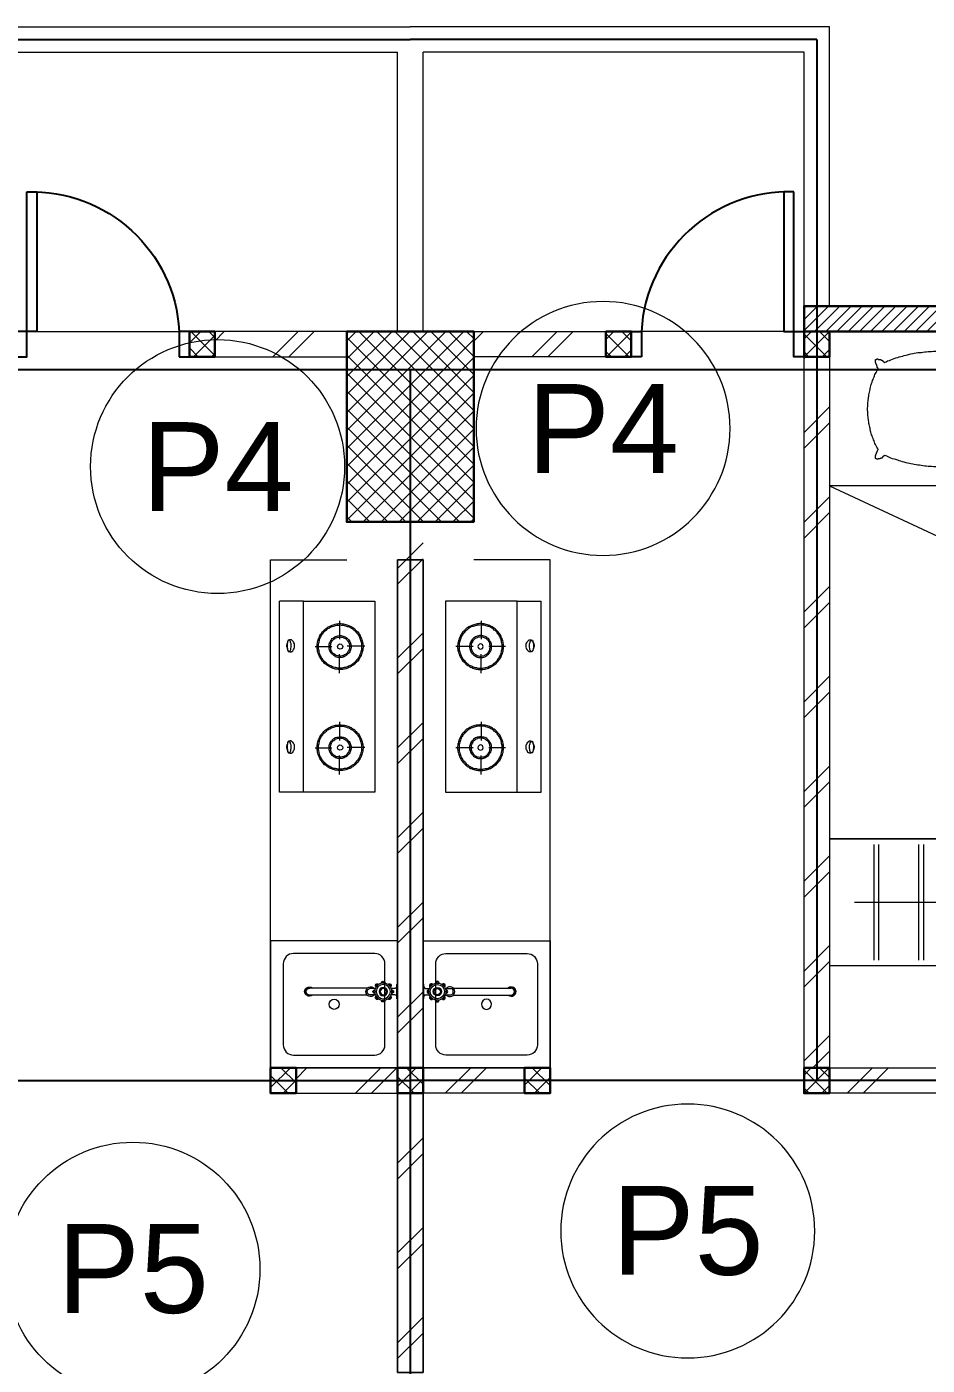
# Model space of a CAD drawing. Header units: millimetres. Extents: x -108 to 357, y -17 to 192.
# Drawn here: x 38.44 to 41.98, y 142.04 to 147.31 of the extents above; entities that cross this region are included whole.
import ezdxf
from ezdxf.enums import TextEntityAlignment as Align

# ---------------------------------------------------------------- set-up
doc = ezdxf.new("R2010")
doc.units = ezdxf.units.MM
for name, color, linetype, lineweight in [('ars', 11, 'Continuous', 0), ('ars @ 1', 11, 'Continuous', 0), ('KOL', 1, 'Continuous', 30), ('KOLOM', 4, 'Continuous', 9), ('lan', 7, 'Continuous', 15), ('NOT', 7, 'Continuous', 20), ('SANITAIR', 15, 'Continuous', 9), ('tem', 5, 'Continuous', 20)]:
    doc.layers.add(name, color=color, linetype=linetype, lineweight=lineweight)
doc.layers.add('as', color=1, linetype='Continuous', plot=False)
doc.layers.add('Kusen', color=30, linetype='Continuous')
doc.styles.add('S', font='simplex', dxfattribs={"width": 0.75})
doc.styles.get("Standard").update_dxf_attribs({"font": 'arial.ttf'})
pattern_1 = [(45, (1565.66095, -404.5532), (-0.176776695, 0.176776695), []), (45, (1565.72345, -404.5532), (-0.176776695, 0.176776695), [])]

# ---------------------------------------------------------------- blocks, each defined once
blk = doc.blocks.new('K 10.10')
at = {"layer": 'ars'}
h = blk.add_hatch(dxfattribs=at)
h.set_pattern_fill('_USER', color=256, scale=0.05, angle=45, double=1, pattern_type=0)
h.set_pattern_definition([(45, (0, 0), (-0.035355339, 0.035355339), []), (135, (0, 0), (-0.035355339, -0.035355339), [])])
h.paths.add_polyline_path([(1560.5383, 1380.4069), (1560.6383, 1380.4069), (1560.6383, 1380.5069), (1560.5383, 1380.5069)])
at = {"layer": 'KOL'}
blk.add_lwpolyline([(1560.5383, 1380.4069), (1560.6383, 1380.4069), (1560.6383, 1380.5069), (1560.5383, 1380.5069)], close=True, dxfattribs=at)
blk = doc.blocks.new('P.60')
at = {"layer": 'Kusen'}
for points in [[(1472.8348, 997.5354), (1472.8748, 997.5354), (1472.8748, 997.4354), (1472.8348, 997.4354)], [(1473.4748, 997.5354), (1473.5148, 997.5354), (1473.5148, 997.4354), (1473.4748, 997.4354)], [(1472.8748, 996.8854), (1472.9148, 996.8854), (1472.9148, 997.4354), (1472.8748, 997.4354)]]:
    blk.add_lwpolyline(points, close=True, dxfattribs=at)
blk.add_arc((1472.8948, 997.4658), 0.5808, 268.0266, 356.9943, dxfattribs=at)
blk = doc.blocks.new('KRAN DPR ATAS')
for p, q in [((-0.0289, 0), (0.0289, 0)), ((-0.0289, 0), (-0.0289, -0.0021)), ((0.0289, 0), (0.0289, -0.0021)), ((-0.0275, -0.0035), (0.0275, -0.0035)), ((-0.0127, -0.0092), (-0.0127, -0.0252)), ((0.0127, -0.0092), (0.0127, -0.0252)), ((-0.0127, -0.0877), (-0.0127, -0.1101)), ((0.0127, -0.0877), (0.0127, -0.1101)), ((-0.014, -0.1188), (-0.014, -0.3457)), ((0.014, -0.1188), (0.014, -0.3457))]:
    blk.add_line(p, q)
for radius in [0.0338, 0.0279, 0.0166, 0.0138, 0.0123]:
    blk.add_circle((0, -0.0564), radius)
for centre, radius, start, end in [((-0.0338, -0.0564), 0.00706, 84.002, 275.998), ((-0.0315, -0.0564), 0.00706, 103.1189, 256.8811), ((-0.0239, -0.0326), 0.00706, 39.002, 230.998), ((-0.0222, -0.0342), 0.00706, 58.1189, 211.8811), ((-0.0275, -0.0021), 0.00141, 180, 270), ((-0.0183, -0.0092), 0.00564, 0, 90), ((-0.0009, -0.0214), 0.00884, 254.902, 254.902), ((0, -0.0227), 0.00706, 354.002, 185.998), ((0, -0.025), 0.00706, 13.1189, 166.8811), ((0.0183, -0.0092), 0.00564, 90, 180), ((0.0239, -0.0326), 0.00706, 309.002, 140.998), ((0.0222, -0.0342), 0.00706, 328.1189, 121.8811), ((0.0275, -0.0021), 0.00141, 270, 0), ((0.0338, -0.0564), 0.00706, 264.002, 95.998), ((0.0315, -0.0564), 0.00706, 283.1189, 76.8811), ((-0.0239, -0.0803), 0.00706, 129.002, 320.998), ((-0.0222, -0.0787), 0.00706, 148.1189, 301.8811), ((0, -0.1058), 0.0191, 134.711, 45.289), ((0, -0.0902), 0.00706, 174.002, 5.998), ((0, -0.0879), 0.00706, 193.1189, 346.8811), ((0.0239, -0.0803), 0.00706, 219.002, 50.998), ((0.0222, -0.0787), 0.00706, 238.1189, 31.8811), ((0, -0.1058), 0.0134, 198.6717, 270), ((0, -0.1058), 0.0134, 270, 341.3283), ((0, -0.3457), 0.0178, 141.8277, 38.1723), ((0, -0.3484), 0.0178, 175.6641, 4.3359), ((0, -0.3457), 0.014, 180, 0)]:
    blk.add_arc(centre, radius, start, end)
blk = doc.blocks.new('KOMPOR')
for points in [[(0, 0.3765), (0, -0.3765)], [(0.0944, 0.3765), (0, 0.3765)], [(0.3765, 0.3765), (0.0944, 0.3765)], [(0.0944, 0.3765), (0.0944, -0.3765)], [(0.3765, -0.3765), (0.3765, 0.3765)], [(0.2385, 0.2906), (0.2337, 0.2906), (0.23, 0.2906), (0.2252, 0.2893), (0.2203, 0.2893), (0.2167, 0.2881), (0.2119, 0.2869), (0.2082, 0.2857), (0.2034, 0.2833), (0.1998, 0.2821), (0.1961, 0.2797), (0.1925, 0.2772), (0.1889, 0.276), (0.1852, 0.2724), (0.1816, 0.27), (0.178, 0.2676), (0.1755, 0.2639), (0.1719, 0.2615), (0.1695, 0.2579), (0.1671, 0.2542), (0.1634, 0.2506), (0.1622, 0.247), (0.1598, 0.2433), (0.1574, 0.2397), (0.1562, 0.2361), (0.1538, 0.2312), (0.1525, 0.2276), (0.1513, 0.2228), (0.1501, 0.2191), (0.1501, 0.2143), (0.1489, 0.2094), (0.1489, 0.2058), (0.1489, 0.201), (0.1489, 0.1961), (0.1489, 0.1913), (0.1501, 0.1864), (0.1501, 0.1828), (0.1513, 0.178), (0.1525, 0.1743), (0.1538, 0.1695), (0.1562, 0.1659), (0.1574, 0.161), (0.1598, 0.1574), (0.1622, 0.1538), (0.1634, 0.1501), (0.1671, 0.1465), (0.1695, 0.1429), (0.1719, 0.1404), (0.1755, 0.1368), (0.178, 0.1344), (0.1816, 0.1308), (0.1852, 0.1283), (0.1889, 0.1259), (0.1925, 0.1235), (0.1961, 0.1211), (0.1998, 0.1199), (0.2034, 0.1174), (0.2082, 0.1162), (0.2119, 0.115), (0.2167, 0.1138), (0.2203, 0.1126), (0.2252, 0.1114), (0.23, 0.1114), (0.2337, 0.1102), (0.2385, 0.1102), (0.2433, 0.1102), (0.2482, 0.1114), (0.253, 0.1114), (0.2567, 0.1126), (0.2615, 0.1138), (0.2651, 0.115), (0.27, 0.1162), (0.2736, 0.1174), (0.2785, 0.1199), (0.2821, 0.1211), (0.2857, 0.1235), (0.2893, 0.1259), (0.293, 0.1283), (0.2966, 0.1308), (0.299, 0.1344), (0.3027, 0.1368), (0.3051, 0.1404), (0.3087, 0.1429), (0.3111, 0.1465), (0.3136, 0.1501), (0.316, 0.1538), (0.3184, 0.1574), (0.3196, 0.161), (0.322, 0.1659), (0.3232, 0.1695), (0.3245, 0.1743), (0.3257, 0.178), (0.3269, 0.1828), (0.3281, 0.1864), (0.3281, 0.1913), (0.3293, 0.1961), (0.3293, 0.201), (0.3293, 0.2058), (0.3281, 0.2094), (0.3281, 0.2143), (0.3269, 0.2191), (0.3257, 0.2228), (0.3245, 0.2276), (0.3232, 0.2312), (0.322, 0.2361), (0.3196, 0.2397), (0.3184, 0.2433), (0.316, 0.247), (0.3136, 0.2506), (0.3111, 0.2542), (0.3087, 0.2579), (0.3051, 0.2615), (0.3027, 0.2639), (0.299, 0.2676), (0.2966, 0.27), (0.293, 0.2724), (0.2893, 0.276), (0.2857, 0.2772), (0.2821, 0.2797), (0.2785, 0.2821), (0.2736, 0.2833), (0.27, 0.2857), (0.2651, 0.2869), (0.2615, 0.2881), (0.2567, 0.2893), (0.253, 0.2893), (0.2482, 0.2906), (0.2433, 0.2906), (0.2385, 0.2906)], [(0.2385, 0.2857), (0.2349, 0.2857), (0.23, 0.2857), (0.2264, 0.2845), (0.2215, 0.2833), (0.2179, 0.2833), (0.2131, 0.2821), (0.2094, 0.2809), (0.2058, 0.2785), (0.2022, 0.2772), (0.1985, 0.2748), (0.1949, 0.2736), (0.1913, 0.2712), (0.1877, 0.2688), (0.1852, 0.2663), (0.1816, 0.2639), (0.1792, 0.2603), (0.1755, 0.2579), (0.1731, 0.2542), (0.1707, 0.2518), (0.1683, 0.2482), (0.1659, 0.2446), (0.1646, 0.2409), (0.1622, 0.2373), (0.161, 0.2337), (0.1586, 0.23), (0.1574, 0.2264), (0.1562, 0.2215), (0.1562, 0.2179), (0.155, 0.2131), (0.1538, 0.2094), (0.1538, 0.2046), (0.1538, 0.201), (0.1538, 0.1961), (0.1538, 0.1925), (0.155, 0.1877), (0.1562, 0.184), (0.1562, 0.1792), (0.1574, 0.1755), (0.1586, 0.1719), (0.161, 0.1671), (0.1622, 0.1634), (0.1646, 0.1598), (0.1659, 0.1562), (0.1683, 0.1525), (0.1707, 0.1501), (0.1731, 0.1465), (0.1755, 0.1441), (0.1792, 0.1404), (0.1816, 0.138), (0.1852, 0.1356), (0.1877, 0.132), (0.1913, 0.1308), (0.1949, 0.1283), (0.1985, 0.1259), (0.2022, 0.1235), (0.2058, 0.1223), (0.2094, 0.1211), (0.2131, 0.1199), (0.2179, 0.1186), (0.2215, 0.1174), (0.2264, 0.1162), (0.23, 0.1162), (0.2349, 0.1162), (0.2385, 0.1162), (0.2433, 0.1162), (0.247, 0.1162), (0.2518, 0.1162), (0.2554, 0.1174), (0.2603, 0.1186), (0.2639, 0.1199), (0.2676, 0.1211), (0.2724, 0.1223), (0.276, 0.1235), (0.2797, 0.1259), (0.2833, 0.1283), (0.2869, 0.1308), (0.2893, 0.132), (0.293, 0.1356), (0.2954, 0.138), (0.299, 0.1404), (0.3015, 0.1441), (0.3039, 0.1465), (0.3075, 0.1501), (0.3087, 0.1525), (0.3111, 0.1562), (0.3136, 0.1598), (0.316, 0.1634), (0.3172, 0.1671), (0.3184, 0.1719), (0.3196, 0.1755), (0.3208, 0.1792), (0.322, 0.184), (0.3232, 0.1877), (0.3232, 0.1925), (0.3232, 0.1961), (0.3232, 0.201), (0.3232, 0.2046), (0.3232, 0.2094), (0.3232, 0.2131), (0.322, 0.2179), (0.3208, 0.2215), (0.3196, 0.2264), (0.3184, 0.23), (0.3172, 0.2337), (0.316, 0.2373), (0.3136, 0.2409), (0.3111, 0.2446), (0.3087, 0.2482), (0.3075, 0.2518), (0.3039, 0.2542), (0.3015, 0.2579), (0.299, 0.2603), (0.2954, 0.2639), (0.293, 0.2663), (0.2893, 0.2688), (0.2869, 0.2712), (0.2833, 0.2736), (0.2797, 0.2748), (0.276, 0.2772), (0.2724, 0.2785), (0.2676, 0.2809), (0.2639, 0.2821), (0.2603, 0.2833), (0.2554, 0.2833), (0.2518, 0.2845), (0.247, 0.2857), (0.2433, 0.2857), (0.2385, 0.2857)], [(0.2373, 0.3063), (0.2373, 0.2312)], [(0.0436, 0.2228), (0.0472, 0.2228), (0.0496, 0.2215), (0.0533, 0.2191), (0.0545, 0.2155), (0.0557, 0.2119), (0.0581, 0.2094), (0.0593, 0.2046), (0.0593, 0.1998), (0.0593, 0.1949), (0.0593, 0.1901), (0.0569, 0.1864), (0.0557, 0.1828), (0.0533, 0.1792), (0.0508, 0.178), (0.0484, 0.1755), (0.046, 0.1743), (0.0424, 0.1743), (0.04, 0.1755), (0.0375, 0.178), (0.0339, 0.1792), (0.0327, 0.1828), (0.0315, 0.1864), (0.0291, 0.1901), (0.0278, 0.1949), (0.0278, 0.1998), (0.0291, 0.2046), (0.0303, 0.2094), (0.0315, 0.2119), (0.0339, 0.2155), (0.0351, 0.2191), (0.0375, 0.2215), (0.0412, 0.2228), (0.0436, 0.2228)], [(0.0375, 0.2215), (0.04, 0.2215), (0.04, 0.2203), (0.0424, 0.2179), (0.0436, 0.2155), (0.0448, 0.2119), (0.0448, 0.2082), (0.046, 0.2034), (0.046, 0.1998), (0.046, 0.1961), (0.046, 0.1913), (0.0448, 0.1877), (0.0436, 0.184), (0.0436, 0.1816), (0.0412, 0.178), (0.04, 0.1768), (0.0387, 0.1755), (0.0375, 0.1755), (0.0351, 0.1768), (0.0339, 0.178), (0.0327, 0.1816), (0.0315, 0.184), (0.0315, 0.1877), (0.0303, 0.1913), (0.0303, 0.1961), (0.0303, 0.1998), (0.0303, 0.2034), (0.0315, 0.2082), (0.0315, 0.2119), (0.0327, 0.2155), (0.0339, 0.2179), (0.0351, 0.2203), (0.0363, 0.2215), (0.0375, 0.2215)], [(0.2385, 0.2433), (0.2349, 0.2433), (0.23, 0.2433), (0.2264, 0.2421), (0.2215, 0.2409), (0.2179, 0.2385), (0.2143, 0.2361), (0.2119, 0.2337), (0.2082, 0.2312), (0.2058, 0.2276), (0.2034, 0.2252), (0.201, 0.2215), (0.1985, 0.2179), (0.1973, 0.2131), (0.1961, 0.2094), (0.1961, 0.2046), (0.1961, 0.201), (0.1961, 0.1961), (0.1961, 0.1925), (0.1973, 0.1877), (0.1985, 0.184), (0.201, 0.1804), (0.2034, 0.1768), (0.2058, 0.1731), (0.2082, 0.1707), (0.2119, 0.1671), (0.2143, 0.1646), (0.2179, 0.1622), (0.2215, 0.161), (0.2264, 0.1598), (0.23, 0.1586), (0.2349, 0.1574), (0.2385, 0.1574), (0.2433, 0.1574), (0.247, 0.1586), (0.2518, 0.1598), (0.2554, 0.161), (0.2591, 0.1622), (0.2627, 0.1646), (0.2663, 0.1671), (0.2688, 0.1707), (0.2724, 0.1731), (0.2748, 0.1768), (0.2772, 0.1804), (0.2785, 0.184), (0.2797, 0.1877), (0.2809, 0.1925), (0.2821, 0.1961), (0.2821, 0.201), (0.2821, 0.2046), (0.2809, 0.2094), (0.2797, 0.2131), (0.2785, 0.2179), (0.2772, 0.2215), (0.2748, 0.2252), (0.2724, 0.2276), (0.2688, 0.2312), (0.2663, 0.2337), (0.2627, 0.2361), (0.2591, 0.2385), (0.2554, 0.2409), (0.2518, 0.2421), (0.247, 0.2433), (0.2433, 0.2433), (0.2385, 0.2433)], [(0.2385, 0.2385), (0.2349, 0.2385), (0.2312, 0.2373), (0.2276, 0.2373), (0.224, 0.2361), (0.2203, 0.2337), (0.2179, 0.2324), (0.2143, 0.23), (0.2119, 0.2276), (0.2094, 0.2252), (0.207, 0.2215), (0.2058, 0.2191), (0.2034, 0.2155), (0.2022, 0.2119), (0.2022, 0.2082), (0.201, 0.2046), (0.201, 0.201), (0.201, 0.1973), (0.2022, 0.1925), (0.2022, 0.1889), (0.2034, 0.1864), (0.2058, 0.1828), (0.207, 0.1792), (0.2094, 0.1768), (0.2119, 0.1743), (0.2143, 0.1719), (0.2179, 0.1695), (0.2203, 0.1671), (0.224, 0.1659), (0.2276, 0.1646), (0.2312, 0.1634), (0.2349, 0.1634), (0.2385, 0.1622), (0.2421, 0.1634), (0.247, 0.1634), (0.2506, 0.1646), (0.253, 0.1659), (0.2567, 0.1671), (0.2603, 0.1695), (0.2627, 0.1719), (0.2651, 0.1743), (0.2676, 0.1768), (0.27, 0.1792), (0.2724, 0.1828), (0.2736, 0.1864), (0.2748, 0.1889), (0.276, 0.1925), (0.276, 0.1973), (0.2772, 0.201), (0.276, 0.2046), (0.276, 0.2082), (0.2748, 0.2119), (0.2736, 0.2155), (0.2724, 0.2191), (0.27, 0.2215), (0.2676, 0.2252), (0.2651, 0.2276), (0.2627, 0.23), (0.2603, 0.2324), (0.2567, 0.2337), (0.253, 0.2361), (0.2506, 0.2373), (0.247, 0.2373), (0.2421, 0.2385), (0.2385, 0.2385)], [(0.1404, 0.201), (0.207, 0.201)], [(0.2385, 0.2107), (0.2349, 0.2094), (0.2312, 0.2082), (0.23, 0.2046), (0.2288, 0.201), (0.23, 0.1961), (0.2312, 0.1937), (0.2349, 0.1913), (0.2385, 0.1901), (0.2433, 0.1913), (0.2458, 0.1937), (0.2482, 0.1961), (0.2494, 0.201), (0.2482, 0.2046), (0.2458, 0.2082), (0.2433, 0.2094), (0.2385, 0.2107)], [(0.2373, 0.0993), (0.2373, 0.1719)], [(0.3366, 0.1998), (0.2676, 0.1998)], [(0.2373, -0.0932), (0.2373, -0.1671)], [(0.2385, -0.1077), (0.2337, -0.1077), (0.23, -0.1077), (0.2252, -0.109), (0.2203, -0.109), (0.2167, -0.1102), (0.2119, -0.1114), (0.2082, -0.1126), (0.2034, -0.115), (0.1998, -0.1162), (0.1961, -0.1186), (0.1925, -0.1211), (0.1889, -0.1235), (0.1852, -0.1259), (0.1816, -0.1283), (0.178, -0.1308), (0.1755, -0.1344), (0.1719, -0.1368), (0.1695, -0.1404), (0.1671, -0.1441), (0.1634, -0.1477), (0.1622, -0.1513), (0.1598, -0.155), (0.1574, -0.1586), (0.1562, -0.1622), (0.1538, -0.1671), (0.1525, -0.1707), (0.1513, -0.1755), (0.1501, -0.1792), (0.1501, -0.184), (0.1489, -0.1889), (0.1489, -0.1925), (0.1489, -0.1973), (0.1489, -0.2022), (0.1489, -0.207), (0.1501, -0.2119), (0.1501, -0.2155), (0.1513, -0.2203), (0.1525, -0.224), (0.1538, -0.2288), (0.1562, -0.2324), (0.1574, -0.2373), (0.1598, -0.2409), (0.1622, -0.2446), (0.1634, -0.2482), (0.1671, -0.2518), (0.1695, -0.2554), (0.1719, -0.2579), (0.1755, -0.2615), (0.178, -0.2639), (0.1816, -0.2676), (0.1852, -0.27), (0.1889, -0.2724), (0.1925, -0.2748), (0.1961, -0.2772), (0.1998, -0.2785), (0.2034, -0.2809), (0.2082, -0.2821), (0.2119, -0.2833), (0.2167, -0.2845), (0.2203, -0.2857), (0.2252, -0.2869), (0.23, -0.2869), (0.2337, -0.2881), (0.2385, -0.2881), (0.2433, -0.2881), (0.2482, -0.2869), (0.253, -0.2869), (0.2567, -0.2857), (0.2615, -0.2845), (0.2651, -0.2833), (0.27, -0.2821), (0.2736, -0.2809), (0.2785, -0.2785), (0.2821, -0.2772), (0.2857, -0.2748), (0.2893, -0.2724), (0.293, -0.27), (0.2966, -0.2676), (0.299, -0.2639), (0.3027, -0.2615), (0.3051, -0.2579), (0.3087, -0.2554), (0.3111, -0.2518), (0.3136, -0.2482), (0.316, -0.2446), (0.3184, -0.2409), (0.3196, -0.2373), (0.322, -0.2324), (0.3232, -0.2288), (0.3245, -0.224), (0.3257, -0.2203), (0.3269, -0.2155), (0.3281, -0.2119), (0.3281, -0.207), (0.3293, -0.2022), (0.3293, -0.1973), (0.3293, -0.1925), (0.3281, -0.1889), (0.3281, -0.184), (0.3269, -0.1792), (0.3257, -0.1755), (0.3245, -0.1707), (0.3232, -0.1671), (0.322, -0.1622), (0.3196, -0.1586), (0.3184, -0.155), (0.316, -0.1513), (0.3136, -0.1477), (0.3111, -0.1441), (0.3087, -0.1404), (0.3051, -0.1368), (0.3027, -0.1344), (0.299, -0.1308), (0.2966, -0.1283), (0.293, -0.1259), (0.2893, -0.1235), (0.2857, -0.1211), (0.2821, -0.1186), (0.2785, -0.1162), (0.2736, -0.115), (0.27, -0.1126), (0.2651, -0.1114), (0.2615, -0.1102), (0.2567, -0.109), (0.253, -0.109), (0.2482, -0.1077), (0.2433, -0.1077), (0.2385, -0.1077)], [(0.2385, -0.1126), (0.2349, -0.1126), (0.23, -0.1126), (0.2264, -0.1138), (0.2215, -0.115), (0.2179, -0.115), (0.2131, -0.1162), (0.2094, -0.1174), (0.2058, -0.1199), (0.2022, -0.1211), (0.1985, -0.1235), (0.1949, -0.1247), (0.1913, -0.1271), (0.1877, -0.1295), (0.1852, -0.132), (0.1816, -0.1344), (0.1792, -0.138), (0.1755, -0.1404), (0.1731, -0.1441), (0.1707, -0.1465), (0.1683, -0.1501), (0.1659, -0.1538), (0.1646, -0.1574), (0.1622, -0.161), (0.161, -0.1646), (0.1586, -0.1683), (0.1574, -0.1719), (0.1562, -0.1768), (0.1562, -0.1804), (0.155, -0.1852), (0.1538, -0.1889), (0.1538, -0.1937), (0.1538, -0.1973), (0.1538, -0.2022), (0.1538, -0.2058), (0.155, -0.2107), (0.1562, -0.2143), (0.1562, -0.2191), (0.1574, -0.2228), (0.1586, -0.2264), (0.161, -0.2312), (0.1622, -0.2349), (0.1646, -0.2385), (0.1659, -0.2421), (0.1683, -0.2458), (0.1707, -0.2482), (0.1731, -0.2518), (0.1755, -0.2554), (0.1792, -0.2579), (0.1816, -0.2603), (0.1852, -0.2627), (0.1877, -0.2663), (0.1913, -0.2688), (0.1949, -0.27), (0.1985, -0.2724), (0.2022, -0.2748), (0.2058, -0.276), (0.2094, -0.2772), (0.2131, -0.2785), (0.2179, -0.2797), (0.2215, -0.2809), (0.2264, -0.2821), (0.23, -0.2821), (0.2349, -0.2821), (0.2385, -0.2833), (0.2433, -0.2821), (0.247, -0.2821), (0.2518, -0.2821), (0.2554, -0.2809), (0.2603, -0.2797), (0.2639, -0.2785), (0.2676, -0.2772), (0.2724, -0.276), (0.276, -0.2748), (0.2797, -0.2724), (0.2833, -0.27), (0.2869, -0.2688), (0.2893, -0.2663), (0.293, -0.2627), (0.2954, -0.2603), (0.299, -0.2579), (0.3015, -0.2554), (0.3039, -0.2518), (0.3075, -0.2482), (0.3087, -0.2458), (0.3111, -0.2421), (0.3136, -0.2385), (0.316, -0.2349), (0.3172, -0.2312), (0.3184, -0.2264), (0.3196, -0.2228), (0.3208, -0.2191), (0.322, -0.2143), (0.3232, -0.2107), (0.3232, -0.2058), (0.3232, -0.2022), (0.3232, -0.1973), (0.3232, -0.1937), (0.3232, -0.1889), (0.3232, -0.1852), (0.322, -0.1804), (0.3208, -0.1768), (0.3196, -0.1719), (0.3184, -0.1683), (0.3172, -0.1646), (0.316, -0.161), (0.3136, -0.1574), (0.3111, -0.1538), (0.3087, -0.1501), (0.3075, -0.1465), (0.3039, -0.1441), (0.3015, -0.1404), (0.299, -0.138), (0.2954, -0.1344), (0.293, -0.132), (0.2893, -0.1295), (0.2869, -0.1271), (0.2833, -0.1247), (0.2797, -0.1235), (0.276, -0.1211), (0.2724, -0.1199), (0.2676, -0.1174), (0.2639, -0.1162), (0.2603, -0.115), (0.2554, -0.115), (0.2518, -0.1138), (0.247, -0.1126), (0.2433, -0.1126), (0.2385, -0.1126)], [(0.2385, -0.155), (0.2349, -0.155), (0.23, -0.155), (0.2264, -0.1562), (0.2215, -0.1574), (0.2179, -0.1598), (0.2143, -0.1622), (0.2119, -0.1646), (0.2082, -0.1671), (0.2058, -0.1707), (0.2034, -0.1731), (0.201, -0.1768), (0.1985, -0.1804), (0.1973, -0.1852), (0.1961, -0.1889), (0.1961, -0.1937), (0.1961, -0.1973), (0.1961, -0.2022), (0.1961, -0.207), (0.1973, -0.2107), (0.1985, -0.2143), (0.201, -0.2179), (0.2034, -0.2215), (0.2058, -0.2252), (0.2082, -0.2288), (0.2119, -0.2312), (0.2143, -0.2337), (0.2179, -0.2361), (0.2215, -0.2373), (0.2264, -0.2385), (0.23, -0.2397), (0.2349, -0.2409), (0.2385, -0.2409), (0.2433, -0.2409), (0.247, -0.2397), (0.2518, -0.2385), (0.2554, -0.2373), (0.2591, -0.2361), (0.2627, -0.2337), (0.2663, -0.2312), (0.2688, -0.2288), (0.2724, -0.2252), (0.2748, -0.2215), (0.2772, -0.2179), (0.2785, -0.2143), (0.2797, -0.2107), (0.2809, -0.207), (0.2821, -0.2022), (0.2821, -0.1973), (0.2821, -0.1937), (0.2809, -0.1889), (0.2797, -0.1852), (0.2785, -0.1804), (0.2772, -0.1768), (0.2748, -0.1731), (0.2724, -0.1707), (0.2688, -0.1671), (0.2663, -0.1646), (0.2627, -0.1622), (0.2591, -0.1598), (0.2554, -0.1574), (0.2518, -0.1562), (0.247, -0.155), (0.2433, -0.155), (0.2385, -0.155)], [(0.0436, -0.1768), (0.0472, -0.1768), (0.0496, -0.178), (0.0533, -0.1804), (0.0545, -0.1828), (0.0557, -0.1864), (0.0581, -0.1901), (0.0593, -0.1949), (0.0593, -0.1985), (0.0593, -0.2034), (0.0593, -0.2082), (0.0569, -0.2119), (0.0557, -0.2167), (0.0533, -0.2191), (0.0508, -0.2215), (0.0484, -0.224), (0.046, -0.224), (0.0424, -0.224), (0.04, -0.224), (0.0375, -0.2215), (0.0339, -0.2191), (0.0327, -0.2167), (0.0315, -0.2119), (0.0291, -0.2082), (0.0278, -0.2034), (0.0278, -0.1985), (0.0291, -0.1949), (0.0303, -0.1901), (0.0315, -0.1864), (0.0339, -0.1828), (0.0351, -0.1804), (0.0375, -0.178), (0.0412, -0.1768), (0.0436, -0.1768)], [(0.0375, -0.1768), (0.04, -0.178), (0.04, -0.1792), (0.0424, -0.1804), (0.0436, -0.1828), (0.0448, -0.1864), (0.0448, -0.1901), (0.046, -0.1949), (0.046, -0.1985), (0.046, -0.2034), (0.046, -0.2082), (0.0448, -0.2107), (0.0436, -0.2155), (0.0436, -0.2179), (0.0412, -0.2203), (0.04, -0.2228), (0.0387, -0.2228), (0.0375, -0.2228), (0.0351, -0.2228), (0.0339, -0.2203), (0.0327, -0.2179), (0.0315, -0.2155), (0.0315, -0.2107), (0.0303, -0.2082), (0.0303, -0.2034), (0.0303, -0.1985), (0.0303, -0.1949), (0.0315, -0.1901), (0.0315, -0.1864), (0.0327, -0.1828), (0.0339, -0.1804), (0.0351, -0.1792), (0.0363, -0.178), (0.0375, -0.1768)], [(0.1404, -0.1973), (0.207, -0.1973)], [(0.2385, -0.1598), (0.2349, -0.1598), (0.2312, -0.161), (0.2276, -0.161), (0.224, -0.1622), (0.2203, -0.1646), (0.2179, -0.1659), (0.2143, -0.1683), (0.2119, -0.1707), (0.2094, -0.1731), (0.207, -0.1768), (0.2058, -0.1792), (0.2034, -0.1828), (0.2022, -0.1864), (0.2022, -0.1901), (0.201, -0.1937), (0.201, -0.1973), (0.201, -0.2022), (0.2022, -0.2058), (0.2022, -0.2094), (0.2034, -0.2131), (0.2058, -0.2155), (0.207, -0.2191), (0.2094, -0.2215), (0.2119, -0.224), (0.2143, -0.2264), (0.2179, -0.2288), (0.2203, -0.2312), (0.224, -0.2324), (0.2276, -0.2337), (0.2312, -0.2349), (0.2349, -0.2349), (0.2385, -0.2361), (0.2421, -0.2349), (0.247, -0.2349), (0.2506, -0.2337), (0.253, -0.2324), (0.2567, -0.2312), (0.2603, -0.2288), (0.2627, -0.2264), (0.2651, -0.224), (0.2676, -0.2215), (0.27, -0.2191), (0.2724, -0.2155), (0.2736, -0.2131), (0.2748, -0.2094), (0.276, -0.2058), (0.276, -0.2022), (0.2772, -0.1973), (0.276, -0.1937), (0.276, -0.1901), (0.2748, -0.1864), (0.2736, -0.1828), (0.2724, -0.1792), (0.27, -0.1768), (0.2676, -0.1731), (0.2651, -0.1707), (0.2627, -0.1683), (0.2603, -0.1659), (0.2567, -0.1646), (0.253, -0.1622), (0.2506, -0.161), (0.247, -0.161), (0.2421, -0.1598), (0.2385, -0.1598)], [(0.2385, -0.1877), (0.2349, -0.1889), (0.2312, -0.1901), (0.23, -0.1937), (0.2288, -0.1973), (0.23, -0.2022), (0.2312, -0.2046), (0.2349, -0.207), (0.2385, -0.2082), (0.2433, -0.207), (0.2458, -0.2046), (0.2482, -0.2022), (0.2494, -0.1973), (0.2482, -0.1937), (0.2458, -0.1901), (0.2433, -0.1889), (0.2385, -0.1877)], [(0.3366, -0.1985), (0.2676, -0.1985)], [(0.2373, -0.299), (0.2373, -0.2264)], [(0.0944, -0.3765), (0, -0.3765)], [(0.0944, -0.3765), (0.3765, -0.3765)]]:
    blk.add_lwpolyline(points)
blk = doc.blocks.new('BED2')
blk.add_lwpolyline([(-0.4994, 1.9988), (0.4994, 1.9988), (0.4994, 0), (-0.4994, 0)], close=True)
for points in [[(0.4994, 1.9988), (0.4994, 0)], [(0.2827, 1.8765), (0.2766, 1.8789), (0.2706, 1.8826), (0.2633, 1.885), (0.2573, 1.8874), (0.2512, 1.8898), (0.2439, 1.8923), (0.2379, 1.8947), (0.2306, 1.8959), (0.2246, 1.8983), (0.2185, 1.9007), (0.2113, 1.9019), (0.2052, 1.9044), (0.1979, 1.9056), (0.1919, 1.9068), (0.1846, 1.9092), (0.1786, 1.9104), (0.1713, 1.9116), (0.1653, 1.9128), (0.158, 1.914), (0.1519, 1.9153), (0.1447, 1.9165), (0.1374, 1.9165), (0.1314, 1.9177), (0.1241, 1.9189), (0.118, 1.9189), (0.1108, 1.9201), (0.1047, 1.9201), (0.0975, 1.9201), (0.0902, 1.9213), (0.0841, 1.9213), (0.0769, 1.9213), (0.0708, 1.9213), (0.0636, 1.9213), (0.0563, 1.9213), (0.0502, 1.9213), (0.043, 1.9201), (0.0369, 1.9201), (0.0297, 1.9201), (0.0224, 1.9189), (0.0163, 1.9189), (0.0091, 1.9177), (0.003, 1.9165), (-0.0042, 1.9165), (-0.0115, 1.9153), (-0.0176, 1.914), (-0.0248, 1.9128), (-0.0309, 1.9116), (-0.0381, 1.9104), (-0.0442, 1.9092), (-0.0515, 1.9068), (-0.0575, 1.9056), (-0.0648, 1.9044), (-0.0708, 1.9019), (-0.0781, 1.9007), (-0.0841, 1.8983), (-0.0902, 1.8959), (-0.0975, 1.8947), (-0.1035, 1.8923), (-0.1108, 1.8898), (-0.1168, 1.8874), (-0.1229, 1.885), (-0.1301, 1.8826), (-0.1362, 1.8789), (-0.1423, 1.8765)], [(-0.1677, 1.8523), (-0.1701, 1.8475), (-0.1725, 1.8426), (-0.1749, 1.8378), (-0.1774, 1.8329), (-0.1798, 1.8293), (-0.1822, 1.8245), (-0.1834, 1.8196), (-0.1858, 1.8148), (-0.187, 1.8099), (-0.1895, 1.8051), (-0.1907, 1.799), (-0.1931, 1.7942), (-0.1943, 1.7893), (-0.1955, 1.7845), (-0.1967, 1.7797), (-0.1979, 1.7748), (-0.1992, 1.77), (-0.2004, 1.7651), (-0.2016, 1.7591), (-0.2028, 1.7542), (-0.204, 1.7494), (-0.204, 1.7446), (-0.2052, 1.7397), (-0.2052, 1.7349), (-0.2064, 1.7288), (-0.2064, 1.724), (-0.2076, 1.7191), (-0.2076, 1.7143), (-0.2076, 1.7082), (-0.2076, 1.7034), (-0.2076, 1.6985), (-0.2088, 1.6937), (-0.2076, 1.6877), (-0.2076, 1.6828), (-0.2076, 1.678), (-0.2076, 1.6731), (-0.2076, 1.6683), (-0.2064, 1.6622), (-0.2064, 1.6574), (-0.2052, 1.6525), (-0.2052, 1.6477), (-0.204, 1.6429), (-0.204, 1.6368), (-0.2028, 1.632), (-0.2016, 1.6271), (-0.2004, 1.6223), (-0.1992, 1.6174), (-0.1979, 1.6126), (-0.1967, 1.6065), (-0.1955, 1.6017), (-0.1943, 1.5969), (-0.1931, 1.592), (-0.1907, 1.5872), (-0.1895, 1.5823), (-0.187, 1.5775), (-0.1858, 1.5726), (-0.1834, 1.5678), (-0.1822, 1.563), (-0.1798, 1.5581), (-0.1774, 1.5533), (-0.1749, 1.5484), (-0.1725, 1.5436), (-0.1701, 1.5387), (-0.1677, 1.5339)], [(-0.1435, 1.8765), (-0.1435, 1.8765), (-0.1435, 1.8765), (-0.1447, 1.8765), (-0.1447, 1.8777), (-0.1447, 1.8789), (-0.1471, 1.8789), (-0.1471, 1.8814), (-0.1495, 1.8814), (-0.1495, 1.8826), (-0.1495, 1.8826), (-0.1495, 1.8838), (-0.1519, 1.8838), (-0.1519, 1.8862), (-0.1556, 1.8862), (-0.1556, 1.8874), (-0.158, 1.8874), (-0.158, 1.8886), (-0.1592, 1.8886), (-0.1592, 1.8886), (-0.1689, 1.8886), (-0.1689, 1.8898), (-0.1701, 1.8898), (-0.1701, 1.891), (-0.1737, 1.891), (-0.1737, 1.8898), (-0.1737, 1.8898), (-0.1737, 1.8886), (-0.1774, 1.8886), (-0.1774, 1.8886), (-0.1774, 1.8886), (-0.1774, 1.8862), (-0.1786, 1.8862), (-0.1786, 1.8789), (-0.1774, 1.8789), (-0.1774, 1.8765), (-0.1774, 1.8765), (-0.1774, 1.8729), (-0.1762, 1.8729), (-0.1762, 1.8705), (-0.1749, 1.8705), (-0.1749, 1.868), (-0.1737, 1.868), (-0.1737, 1.8668), (-0.1737, 1.8668), (-0.1737, 1.8632), (-0.1725, 1.8632), (-0.1725, 1.8608), (-0.1713, 1.8608), (-0.1713, 1.8571), (-0.1713, 1.8571), (-0.1713, 1.8559), (-0.1701, 1.8559), (-0.1701, 1.8547), (-0.1689, 1.8547), (-0.1689, 1.8523), (-0.1677, 1.8523)], [(0.3081, 1.8523), (0.3081, 1.8523), (0.3081, 1.8547), (0.3093, 1.8547), (0.3093, 1.8559), (0.3105, 1.8559), (0.3105, 1.8571), (0.3117, 1.8571), (0.3117, 1.8608), (0.3117, 1.8608), (0.3117, 1.8632), (0.313, 1.8632), (0.313, 1.8668), (0.3142, 1.8668), (0.3142, 1.868), (0.3142, 1.868), (0.3142, 1.8705), (0.3154, 1.8705), (0.3154, 1.8729), (0.3166, 1.8729), (0.3166, 1.8765), (0.3178, 1.8765), (0.3178, 1.8789), (0.3178, 1.8789), (0.3178, 1.8862), (0.3178, 1.8862), (0.3178, 1.8886), (0.3166, 1.8886), (0.3166, 1.8886), (0.3142, 1.8886), (0.3142, 1.8898), (0.313, 1.8898), (0.313, 1.891), (0.3093, 1.891), (0.3093, 1.8898), (0.3081, 1.8898), (0.3081, 1.8886), (0.2996, 1.8886), (0.2996, 1.8886), (0.2972, 1.8886), (0.2972, 1.8874), (0.296, 1.8874), (0.296, 1.8862), (0.2924, 1.8862), (0.2924, 1.8838), (0.29, 1.8838), (0.29, 1.8826), (0.2887, 1.8826), (0.2887, 1.8814), (0.2863, 1.8814), (0.2863, 1.8789), (0.2851, 1.8789), (0.2851, 1.8777), (0.2839, 1.8777), (0.2839, 1.8765), (0.2839, 1.8765), (0.2839, 1.8765), (0.2827, 1.8765)], [(0.3081, 1.5339), (0.3105, 1.5387), (0.313, 1.5436), (0.3154, 1.5484), (0.3178, 1.5533), (0.3202, 1.5581), (0.3226, 1.563), (0.3238, 1.5678), (0.3263, 1.5726), (0.3275, 1.5775), (0.3299, 1.5823), (0.3311, 1.5872), (0.3335, 1.592), (0.3347, 1.5969), (0.336, 1.6017), (0.3372, 1.6065), (0.3384, 1.6126), (0.3396, 1.6174), (0.3408, 1.6223), (0.342, 1.6271), (0.3432, 1.632), (0.3444, 1.6368), (0.3444, 1.6429), (0.3456, 1.6477), (0.3456, 1.6525), (0.3469, 1.6574), (0.3469, 1.6622), (0.3481, 1.6683), (0.3481, 1.6731), (0.3481, 1.678), (0.3481, 1.6828), (0.3493, 1.6889), (0.3493, 1.6937), (0.3493, 1.6985), (0.3481, 1.7034), (0.3481, 1.7082), (0.3481, 1.7143), (0.3481, 1.7191), (0.3469, 1.724), (0.3469, 1.7288), (0.3456, 1.7349), (0.3456, 1.7397), (0.3444, 1.7446), (0.3444, 1.7494), (0.3432, 1.7542), (0.342, 1.7591), (0.3408, 1.7651), (0.3396, 1.77), (0.3384, 1.7748), (0.3372, 1.7797), (0.336, 1.7845), (0.3347, 1.7893), (0.3335, 1.7942), (0.3311, 1.799), (0.3299, 1.8051), (0.3275, 1.8099), (0.3263, 1.8148), (0.3238, 1.8196), (0.3226, 1.8245), (0.3202, 1.8293), (0.3178, 1.8329), (0.3154, 1.8378), (0.313, 1.8426), (0.3105, 1.8475), (0.3081, 1.8523)], [(-0.1677, 1.5339), (-0.1689, 1.5339), (-0.1689, 1.5327), (-0.1701, 1.5327), (-0.1701, 1.5303), (-0.1713, 1.5303), (-0.1713, 1.5278), (-0.1713, 1.5278), (-0.1713, 1.5254), (-0.1725, 1.5254), (-0.1725, 1.523), (-0.1737, 1.523), (-0.1737, 1.5206), (-0.1737, 1.5206), (-0.1737, 1.5182), (-0.1749, 1.5182), (-0.1749, 1.5169), (-0.1762, 1.5169), (-0.1762, 1.5145), (-0.1774, 1.5145), (-0.1774, 1.5097), (-0.1774, 1.5097), (-0.1774, 1.5073), (-0.1786, 1.5073), (-0.1786, 1.5), (-0.1774, 1.5), (-0.1774, 1.4988), (-0.1774, 1.4988), (-0.1774, 1.4976), (-0.1737, 1.4976), (-0.1737, 1.4964), (-0.1737, 1.4964), (-0.1737, 1.4964), (-0.1701, 1.4964), (-0.1701, 1.4964), (-0.1689, 1.4964), (-0.1689, 1.4976), (-0.1592, 1.4976), (-0.1592, 1.4988), (-0.158, 1.4988), (-0.158, 1.5), (-0.1556, 1.5), (-0.1556, 1.5), (-0.1519, 1.5), (-0.1519, 1.5024), (-0.1495, 1.5024), (-0.1495, 1.5048), (-0.1495, 1.5048), (-0.1495, 1.5061), (-0.1471, 1.5061), (-0.1471, 1.5073), (-0.1447, 1.5073), (-0.1447, 1.5085), (-0.1447, 1.5085), (-0.1435, 1.5085), (-0.1435, 1.5097), (-0.1435, 1.5097)], [(0.2839, 1.5097), (0.2839, 1.5085), (0.2839, 1.5085), (0.2839, 1.5085), (0.2851, 1.5085), (0.2851, 1.5073), (0.2863, 1.5073), (0.2863, 1.5061), (0.2887, 1.5061), (0.2887, 1.5048), (0.29, 1.5048), (0.29, 1.5024), (0.2924, 1.5024), (0.2924, 1.5), (0.296, 1.5), (0.296, 1.5), (0.2972, 1.5), (0.2972, 1.4988), (0.2996, 1.4988), (0.2996, 1.4976), (0.3081, 1.4976), (0.3081, 1.4964), (0.3093, 1.4964), (0.3093, 1.4964), (0.313, 1.4964), (0.313, 1.4964), (0.3142, 1.4964), (0.3142, 1.4976), (0.3166, 1.4976), (0.3166, 1.4988), (0.3178, 1.4988), (0.3178, 1.5), (0.3178, 1.5), (0.3178, 1.5073), (0.3178, 1.5073), (0.3178, 1.5097), (0.3166, 1.5097), (0.3166, 1.5145), (0.3154, 1.5145), (0.3154, 1.5169), (0.3142, 1.5169), (0.3142, 1.5182), (0.3142, 1.5182), (0.3142, 1.5206), (0.313, 1.5206), (0.313, 1.523), (0.3117, 1.523), (0.3117, 1.5254), (0.3117, 1.5254), (0.3117, 1.5278), (0.3105, 1.5278), (0.3105, 1.5303), (0.3093, 1.5303), (0.3093, 1.5327), (0.3081, 1.5327), (0.3081, 1.5339), (0.3081, 1.5339)], [(-0.1423, 1.5109), (-0.1362, 1.5085), (-0.1289, 1.5048), (-0.1229, 1.5024), (-0.1168, 1.5), (-0.1108, 1.4976), (-0.1035, 1.4952), (-0.0975, 1.4939), (-0.0902, 1.4915), (-0.0841, 1.4891), (-0.0781, 1.4879), (-0.0708, 1.4855), (-0.0648, 1.4843), (-0.0575, 1.4818), (-0.0515, 1.4806), (-0.0442, 1.4794), (-0.0381, 1.477), (-0.0309, 1.4758), (-0.0248, 1.4746), (-0.0176, 1.4734), (-0.0115, 1.4722), (-0.0042, 1.4722), (0.003, 1.4709), (0.0091, 1.4697), (0.0163, 1.4685), (0.0224, 1.4685), (0.0297, 1.4673), (0.0369, 1.4673), (0.043, 1.4673), (0.0502, 1.4661), (0.0563, 1.4661), (0.0636, 1.4661), (0.0708, 1.4661), (0.0769, 1.4661), (0.0841, 1.4661), (0.0902, 1.4661), (0.0975, 1.4673), (0.1047, 1.4673), (0.1108, 1.4673), (0.118, 1.4685), (0.1241, 1.4685), (0.1314, 1.4697), (0.1386, 1.4709), (0.1447, 1.4722), (0.1519, 1.4722), (0.158, 1.4734), (0.1653, 1.4746), (0.1713, 1.4758), (0.1786, 1.477), (0.1846, 1.4794), (0.1919, 1.4806), (0.1979, 1.4818), (0.2052, 1.4843), (0.2113, 1.4855), (0.2185, 1.4879), (0.2246, 1.4891), (0.2306, 1.4915), (0.2379, 1.4939), (0.2439, 1.4952), (0.2512, 1.4976), (0.2573, 1.5), (0.2633, 1.5024), (0.2706, 1.5061), (0.2766, 1.5085), (0.2827, 1.5109)], [(0.2827, 1.5097), (0.2839, 1.5097)], [(-0.3154, 1.1441), (-0.3142, 1.1501), (-0.313, 1.155), (-0.3117, 1.161), (-0.3105, 1.1659), (-0.3105, 1.1719), (-0.3093, 1.1768), (-0.3093, 1.1828), (-0.3081, 1.1877), (-0.3081, 1.1937), (-0.3081, 1.1998), (-0.3081, 1.2046), (-0.3093, 1.2107), (-0.3093, 1.2155), (-0.3105, 1.2215), (-0.3105, 1.2264), (-0.3117, 1.2324), (-0.313, 1.2373), (-0.3142, 1.2433), (-0.3154, 1.2482), (-0.3166, 1.253), (-0.319, 1.2591), (-0.3202, 1.2639), (-0.3226, 1.2688), (-0.3238, 1.2748), (-0.3263, 1.2797), (-0.3287, 1.2845), (-0.3311, 1.2893), (-0.3347, 1.2942), (-0.3372, 1.299), (-0.3396, 1.3039), (-0.3432, 1.3087), (-0.3469, 1.3136), (-0.3505, 1.3172), (-0.3541, 1.322), (-0.3577, 1.3257), (-0.3614, 1.3305), (-0.365, 1.3341), (-0.3686, 1.3378), (-0.3735, 1.3426), (-0.3771, 1.3462), (-0.3808, 1.3499), (-0.3856, 1.3523), (-0.3904, 1.3559), (-0.3953, 1.3596), (-0.3989, 1.362), (-0.4038, 1.3644), (-0.4086, 1.368), (-0.4134, 1.3705), (-0.4183, 1.3729), (-0.4231, 1.3753), (-0.4292, 1.3777), (-0.434, 1.3789), (-0.4389, 1.3814), (-0.4437, 1.3826), (-0.4498, 1.385), (-0.4546, 1.3862), (-0.4607, 1.3874), (-0.4655, 1.3886), (-0.4715, 1.3898), (-0.4764, 1.3898), (-0.4824, 1.391), (-0.4873, 1.391), (-0.4933, 1.3923), (-0.4994, 1.3923)], [(-0.2718, 1.0315), (-0.2706, 1.0351), (-0.2682, 1.0387), (-0.2669, 1.0424), (-0.2645, 1.046), (-0.2633, 1.0496), (-0.2621, 1.0533), (-0.2609, 1.0581), (-0.2585, 1.0617), (-0.2573, 1.0654), (-0.2561, 1.069), (-0.2548, 1.0726), (-0.2536, 1.0763), (-0.2524, 1.0811), (-0.2512, 1.0847), (-0.2512, 1.0884), (-0.25, 1.092), (-0.2488, 1.0956), (-0.2488, 1.1005), (-0.2476, 1.1041), (-0.2464, 1.1077), (-0.2464, 1.1114), (-0.2464, 1.1162), (-0.2452, 1.1199), (-0.2452, 1.1235), (-0.2452, 1.1283), (-0.2439, 1.132), (-0.2439, 1.1356), (-0.2439, 1.1392), (-0.2439, 1.1441), (-0.2439, 1.1477), (-0.2439, 1.1513), (-0.2439, 1.1562), (-0.2439, 1.1598), (-0.2452, 1.1634), (-0.2452, 1.1671), (-0.2452, 1.1719), (-0.2464, 1.1755), (-0.2464, 1.1792), (-0.2464, 1.1828), (-0.2476, 1.1877), (-0.2488, 1.1913), (-0.2488, 1.1949), (-0.25, 1.1985), (-0.2512, 1.2034), (-0.2512, 1.207), (-0.2524, 1.2107), (-0.2536, 1.2143), (-0.2548, 1.2179), (-0.2561, 1.2228), (-0.2573, 1.2264), (-0.2585, 1.23), (-0.2597, 1.2337), (-0.2621, 1.2373), (-0.2633, 1.2409), (-0.2645, 1.2446), (-0.2657, 1.2482), (-0.2682, 1.2518), (-0.2694, 1.2554), (-0.2718, 1.2591), (-0.273, 1.2627), (-0.2754, 1.2663), (-0.2778, 1.27), (-0.2803, 1.2736), (-0.2815, 1.2772), (-0.2839, 1.2809), (-0.2863, 1.2845), (-0.2887, 1.2869), (-0.2912, 1.2906), (-0.2936, 1.2942), (-0.296, 1.2966), (-0.2984, 1.3002), (-0.3008, 1.3039), (-0.3033, 1.3063), (-0.3057, 1.3099), (-0.3093, 1.3123), (-0.3117, 1.316), (-0.3142, 1.3184), (-0.3178, 1.3208), (-0.3202, 1.3245), (-0.3226, 1.3269), (-0.3263, 1.3293), (-0.3287, 1.3317), (-0.3323, 1.3354), (-0.3347, 1.3378), (-0.3384, 1.3402), (-0.342, 1.3426), (-0.3444, 1.345), (-0.3481, 1.3475), (-0.3517, 1.3487), (-0.3541, 1.3511), (-0.3577, 1.3535), (-0.3614, 1.3559), (-0.365, 1.3584), (-0.3686, 1.3596), (-0.3711, 1.362), (-0.3747, 1.3632), (-0.3783, 1.3656), (-0.382, 1.3668), (-0.3856, 1.3692), (-0.3892, 1.3705), (-0.3929, 1.3717), (-0.3965, 1.3741), (-0.4001, 1.3753), (-0.4038, 1.3765), (-0.4074, 1.3777), (-0.411, 1.3789), (-0.4159, 1.3801), (-0.4195, 1.3814), (-0.4231, 1.3826), (-0.4268, 1.3838), (-0.4304, 1.385), (-0.4352, 1.3862), (-0.4389, 1.3862), (-0.4425, 1.3874), (-0.4461, 1.3886), (-0.451, 1.3886), (-0.4546, 1.3898), (-0.4582, 1.3898), (-0.4619, 1.391), (-0.4667, 1.391), (-0.4703, 1.391), (-0.474, 1.3923), (-0.4788, 1.3923), (-0.4824, 1.3923), (-0.4873, 1.3923), (-0.4909, 1.3923), (-0.4946, 1.3923), (-0.4994, 1.3923)], [(-0.4994, 1.391), (0.4994, 1.391)], [(0.4994, 1.391), (-0.273, 1.0315)], [(-0.2439, 1.1538), (-0.3166, 1.1441)], [(-0.4994, 0), (0.4994, 0)], [(0.4994, -0.4988), (-0.4994, -0.4988), (-0.4994, 0), (0.4994, 0), (0.4994, -0.4988)], [(-0.3686, -0.0218), (-0.3686, -0.477)], [(-0.3505, -0.477), (-0.3505, -0.0218)], [(-0.1241, -0.0254), (-0.2561, -0.4613)], [(-0.2391, -0.4685), (-0.1071, -0.0315)], [(0.0309, -0.0242), (-0.0381, -0.4746)], [(-0.02, -0.477), (0.0502, -0.0266)], [(0.1289, -0.0218), (0.1289, -0.477)], [(0.1471, -0.477), (0.1471, -0.0218)], [(0.3057, -0.0218), (0.3057, -0.477)], [(0.3238, -0.477), (0.3238, -0.0218)], [(0.4001, -0.2494), (-0.4994, -0.2494)]]:
    blk.add_lwpolyline(points)
blk = doc.blocks.new('typikal-1')
at = {"layer": 'as'}
for p, q in [((4.6, 6.3), (4.6, 2.2)), ((4.6, 6.3), (6.2, 6.3)), ((0, 2.2), (6.2, 2.2))]:
    blk.add_line(p, q, dxfattribs=at)
at = {"layer": 'KOL'}
blk.add_lwpolyline([(3.79, 5.15), (4.65, 5.15), (4.65, 5.25), (3.79, 5.25)], close=True, dxfattribs=at)
at = {"layer": 'lan'}
for p, q in [((4.55, 5.25), (4.55, 6.35)), ((4.55, 6.35), (6.2, 6.35)), ((4.65, 5.25), (4.65, 6.25)), ((4.65, 6.25), (6.15, 6.25)), ((6.15, 5.15), (6.15, 6.25)), ((4.73, 5.15), (5.29, 5.15))]:
    blk.add_line(p, q, dxfattribs=at)
at = {"layer": 'SANITAIR'}
blk.add_lwpolyline([(5.65, 2.25), (6.15, 2.25), (6.15, 2.75), (5.65, 2.75)], close=True, dxfattribs=at)
blk.add_lwpolyline([(6.0599, 2.7), (5.7399, 2.7, 0.414214), (5.6999, 2.66), (5.6999, 2.34, 0.414214), (5.7399, 2.3), (6.0599, 2.3, 0.414214), (6.0999, 2.34), (6.0999, 2.66, 0.414214)], format="xyb", close=True, dxfattribs=at)
blk.add_circle((5.8999, 2.5), 0.02, dxfattribs=at)
at = {"layer": 'tem'}
for p, q in [((5.65, 2.25), (5.65, 4.25)), ((5.65, 4.25), (5.95, 4.25))]:
    blk.add_line(p, q, dxfattribs=at)
for points in [[(5.43, 5.05), (5.95, 5.05), (5.95, 5.15), (5.43, 5.15)], [(4.55, 2.25), (4.65, 2.25), (4.65, 5.05), (4.55, 5.05)], [(6.15, 2.25), (6.25, 2.25), (6.25, 4.25), (6.15, 4.25)], [(4.55, 2.25), (3.43, 2.25), (3.43, 2.15), (4.55, 2.15)], [(6.15, 2.25), (5.75, 2.25), (5.75, 2.15), (6.15, 2.15)], [(6.15, 1.05), (6.25, 1.05), (6.25, 2.15), (6.15, 2.15)]]:
    blk.add_lwpolyline(points, close=True, dxfattribs=at)
at = {"layer": 'ars'}
blk.add_blockref('BED2', (4.0506, 3.1512), dxfattribs=at)
at = {"layer": 'KOLOM', "extrusion": (0, 0, -1), "xscale": -1, "zscale": -1, "rotation": 180}
for p in [(-1565.1883, 1385.5569), (-1565.9683, 1385.5569), (-1565.1883, 1382.6569), (-1566.2883, 1382.6569), (-1566.7883, 1382.6569)]:
    blk.add_blockref('K 10.10', p, dxfattribs=at)
at = {"layer": 'Kusen', "xscale": -1, "rotation": 180}
blk.add_blockref('P.60', (-1468.1848, 1002.5854), dxfattribs=at)
at = {"layer": 'SANITAIR', "xscale": -1, "rotation": 180}
blk.add_blockref('KOMPOR', (5.6844, 3.7114), dxfattribs=at)
at = {"layer": 'SANITAIR', "extrusion": (0, 0, -1), "zscale": -1, "rotation": 90}
blk.add_blockref('KRAN DPR ATAS', (-6.1499, 2.55), dxfattribs=at)
blk = doc.blocks.new("k3'")
at = {"layer": 'ars'}
h = blk.add_hatch(dxfattribs=at)
h.set_pattern_fill('_USER', color=256, scale=0.05, angle=45, double=1, pattern_type=0)
h.set_pattern_definition([(45, (0, -4.975), (-0.03535534, 0.03535534), []), (135, (0, -4.975), (-0.03535534, -0.03535534), [])])
h.paths.add_polyline_path([(-0.25, -0.375), (0.25, -0.375), (0.25, 0.375), (-0.25, 0.375)])
at = {"layer": 'KOL'}
blk.add_lwpolyline([(-0.25, -0.375), (0.25, -0.375), (0.25, 0.375), (-0.25, 0.375)], close=True, dxfattribs=at)
blk = doc.blocks.new('A-4')
at = {"layer": 'ars'}
h = blk.add_hatch(dxfattribs=at)
h.set_pattern_fill('ANSI31', color=256, scale=0.25, angle=180, style=0)
h.set_pattern_definition([(225, (-504.27873, 382.704584), (0.0220970869, -0.0220970869), [])])
h.paths.add_polyline_path([(8.6, 56.4), (7.75, 56.4), (7.75, 56.5), (8.6, 56.5)])
h = blk.add_hatch(dxfattribs=at)
h.set_pattern_fill('TEMBOK', color=256, scale=0.25)
h.set_pattern_definition([(45, (41.3128, 9.67536), (-0.1767767, 0.1767767), []), (45, (41.3753, 9.67536), (-0.1767767, 0.1767767), [])])
h.paths.add_polyline_path([(5.43, 56.4), (5.95, 56.4), (5.95, 56.3), (5.43, 56.3)])
h = blk.add_hatch(dxfattribs=at)
h.set_pattern_fill('TEMBOK', color=256, scale=0.25)
h.set_pattern_definition([(45, (42.3328, 9.67536), (-0.1767767, 0.1767767), []), (45, (42.3953, 9.67536), (-0.1767767, 0.1767767), [])])
h.paths.add_polyline_path([(6.45, 56.4), (6.97, 56.4), (6.97, 56.3), (6.45, 56.3)])
h = blk.add_hatch(dxfattribs=at)
h.set_pattern_fill('TEMBOK', color=256, scale=0.25)
h.set_pattern_definition([(45, (-14, -0.65), (-0.1767767, 0.1767767), []), (45, (-13.9375, -0.65), (-0.1767767, 0.1767767), [])])
h.paths.add_polyline_path([(7.75, 53.5), (7.85, 53.5), (7.85, 56.3), (7.75, 56.3)])
h = blk.add_hatch(dxfattribs=at)
h.set_pattern_fill('TEMBOK', color=256, scale=0.25)
h.set_pattern_definition([(45, (-18.6, -0.65), (-0.1767767, 0.1767767), []), (45, (-18.5375, -0.65), (-0.1767767, 0.1767767), [])])
h.paths.add_polyline_path([(6.15, 53.5), (6.25, 53.5), (6.25, 55.65), (6.15, 55.65)])
h = blk.add_hatch(dxfattribs=at)
h.set_pattern_fill('TEMBOK', color=256, scale=0.25)
h.set_pattern_definition([(45, (-18.6, 1.25), (-0.1767767, 0.1767767), []), (45, (-18.5375, 1.25), (-0.1767767, 0.1767767), [])])
h.paths.add_polyline_path([(6.15, 51.6), (6.25, 51.6), (6.25, 53.4), (6.15, 53.4)])
at = {"layer": 'ars @ 1'}
h = blk.add_hatch(dxfattribs=at)
h.set_pattern_fill('TEMBOK', color=256, scale=0.25)
h.set_pattern_definition(pattern_1)
h.paths.add_polyline_path([(5.75, 53.4), (5.75, 53.5), (6.15, 53.5), (6.15, 53.4)])
h = blk.add_hatch(dxfattribs=at)
h.set_pattern_fill('TEMBOK', color=256, scale=0.25)
h.set_pattern_definition(pattern_1)
h.paths.add_polyline_path([(6.65, 53.4), (6.65, 53.5), (6.25, 53.5), (6.25, 53.4)])
h = blk.add_hatch(dxfattribs=at)
h.set_pattern_fill('TEMBOK', color=256, scale=0.25)
h.set_pattern_definition([(45, (1564.06095, -404.5532), (-0.176776695, 0.176776695), []), (45, (1564.12345, -404.5532), (-0.176776695, 0.176776695), [])])
h.paths.add_polyline_path([(8.97, 53.4), (8.97, 53.5), (7.85, 53.5), (7.85, 53.4)])
at = {"layer": 'as'}
for p, q in [((-37.2, 56.25), (37.2, 56.25)), ((6.2, 56.25), (6.2, 43.15))]:
    blk.add_line(p, q, dxfattribs=at)
at = {"layer": 'KOL', "xscale": -1, "rotation": 180}
blk.add_blockref("k3'", (6.2, 56.025), dxfattribs=at)
at = {"layer": 'lan'}
blk.add_blockref('typikal-1', (0, 51.25), dxfattribs=at)
at = {"layer": 'lan', "xscale": -1}
blk.add_blockref('typikal-1', (12.4, 51.25), dxfattribs=at)
blk = doc.blocks.new('NAV')
blk.add_circle((0, -0.4), 0.4)
at = {"style": 'S', "width": 0.75, "flags": 4}
blk.add_attdef('AV', text='', height=0.3, dxfattribs=at).set_placement((0, -0.4), align=Align.MIDDLE)

msp = doc.modelspace()

# ---------------------------------------------------------------- block references
msp.add_blockref('A-4', (33.74738, 89.70808))
at = {"layer": 'NOT'}
ref = msp.add_blockref('NAV', (40.70611, 145.22596), dxfattribs=dict(at, xscale=-1.250000000000002, yscale=1.25, zscale=1.25, rotation=179.9988619294742))
ref.add_attrib('AV', 'P4', dxfattribs={"layer": '0', "height": 0.35, "rotation": 359.99886, "flags": 4}).set_placement((40.70612, 145.72596), align=Align.MIDDLE)
ref = msp.add_blockref('NAV', (39.18874, 145.07586), dxfattribs=dict(at, xscale=1.249999999999999, yscale=1.25, zscale=1.25, rotation=180.0000322761834))
ref.add_attrib('AV', 'P4', dxfattribs={"layer": '0', "height": 0.35, "rotation": 0.00003, "flags": 4}).set_placement((39.18874, 145.57586), align=Align.MIDDLE)
ref = msp.add_blockref('NAV', (41.03944, 142.06521), dxfattribs=dict(at, xscale=-1.250000000000002, yscale=1.25, zscale=1.25, rotation=179.9988619294742))
ref.add_attrib('AV', 'P5', dxfattribs={"layer": '0', "height": 0.35, "rotation": 359.99886, "flags": 4}).set_placement((41.03945, 142.56521), align=Align.MIDDLE)
ref = msp.add_blockref('NAV', (38.85534, 141.91511), dxfattribs=dict(at, xscale=1.249999999999999, yscale=1.25, zscale=1.25, rotation=180.0000322761834))
ref.add_attrib('AV', 'P5', dxfattribs={"layer": '0', "height": 0.35, "rotation": 0.00003, "flags": 4}).set_placement((38.85534, 142.41511), align=Align.MIDDLE)

doc.saveas('drawing.dxf')
